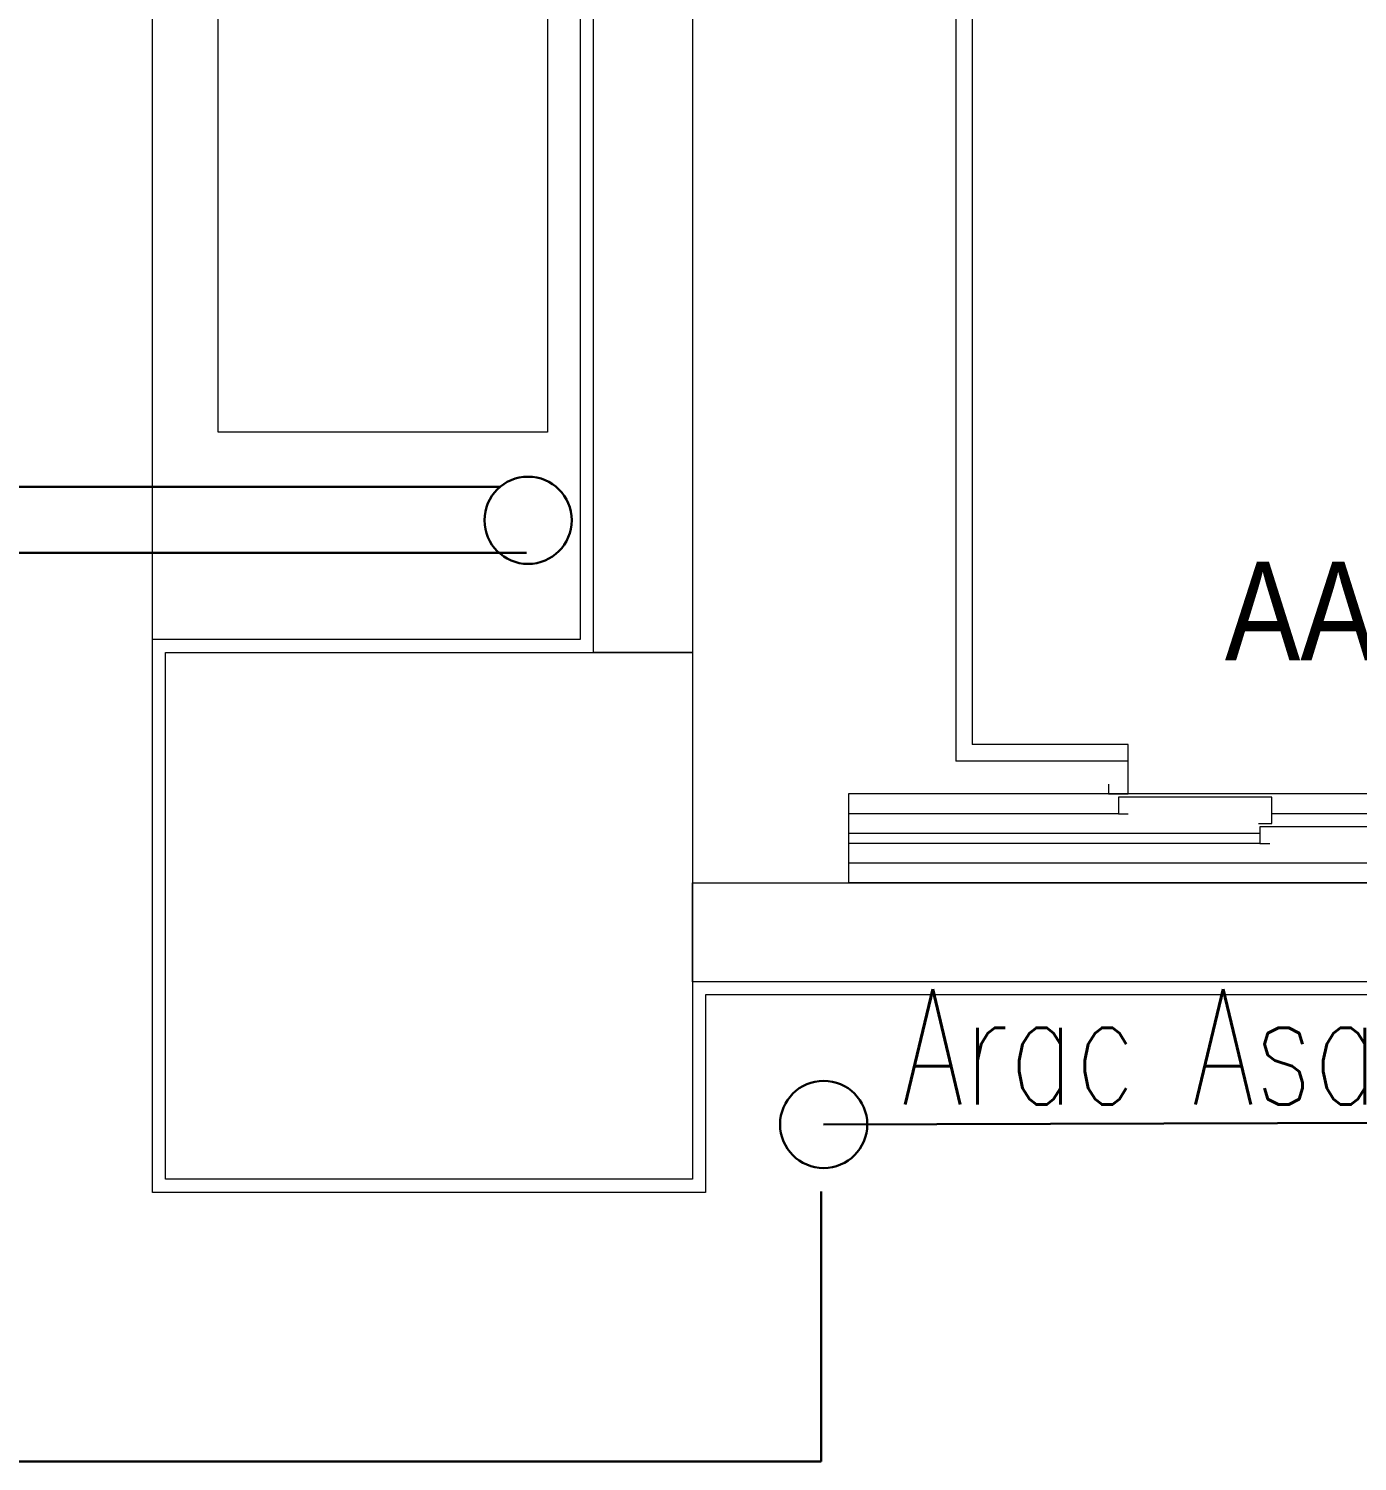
# Model space of a CAD drawing. Extents: x -1073 to 35213, y -1180 to 6950.
# Drawn here: x 3580 to 3781.8, y 3069.7 to 3287.2 of the extents above; entities that cross this region are included whole.
import ezdxf

# ---------------------------------------------------------------- set-up
doc = ezdxf.new("R2010")
doc.units = 0
doc.header["$LTSCALE"] = 25
doc.layers.get('0').update_dxf_attribs({"color": 9, "lineweight": 9})
for name, color, linetype, lineweight in [('00', 9, 'Continuous', 9), ('01', 9, 'Continuous', 9), ('06D', 9, 'Continuous', 9), ('12', 9, 'Continuous', 9), ('14', 9, 'Continuous', 9), ('21', 9, 'Continuous', 9), ('DATA SARI', 30, 'Continuous', 30), ('DATA TAVAN', 160, 'Continuous', 30), ('E-KABLO', 7, 'Continuous', 30)]:
    doc.layers.add(name, color=color, linetype=linetype, lineweight=lineweight)
doc.styles.add('E-YAZI', font='txttw.shx')
doc.styles.add('MuuM_TEXT-STANDART', font='ARIALN.TTF')

# ---------------------------------------------------------------- blocks, each defined once
blk = doc.blocks.new('p-kolon-80x80-vw')
at = {"layer": '01'}
blk.add_lwpolyline([(-40, -40), (-40, 40), (40, 40), (40, -40)], close=True, dxfattribs=at)
blk = doc.blocks.new('asansr-acilmayan')
at = {"layer": '06D'}
for p, q in [((1610, 25258.7), (1610, 24624.2)), ((1612.5, 25256.2), (1612.5, 24626.7)), ((1636.2, 24626.7), (1612.5, 24626.7)), ((1636.2, 24624.2), (1636.2, 24626.7)), ((1636.2, 24624.2), (1610, 24624.2)), ((1593.7, 24619.2), (1593.7, 24605.7)), ((1931.2, 24619.2), (1593.7, 24619.2)), ((1634.7, 24616.2), (1593.7, 24616.2)), ((1873.2, 24616.2), (1658, 24616.2)), ((1656.2, 24613.2), (1593.7, 24613.2)), ((1656.2, 24611.7), (1593.7, 24611.7)), ((1695.35, 24608.7), (1593.7, 24608.7)), ((1931.2, 24605.7), (1593.7, 24605.7))]:
    blk.add_line(p, q, dxfattribs=at)
for points in [[(1633.2, 24620.7), (1633.2, 24619.2), (1636.2, 24619.2), (1636.2, 24624.2)], [(1656, 24614.7), (1658, 24614.7), (1658, 24618.7), (1634.7, 24618.7), (1634.7, 24616.2), (1636.2, 24616.2)], [(1695.7, 24610.2), (1698.2, 24610.2), (1698.2, 24614.2), (1656.2, 24614.2), (1656.2, 24611.7), (1657.7, 24611.7)]]:
    blk.add_lwpolyline(points, dxfattribs=at)
blk = doc.blocks.new('P-PANO')
at = {"layer": '06D'}
blk.add_lwpolyline([(-50, 0), (-50, 200), (0, 200), (0, 0)], close=True, dxfattribs=at)

msp = doc.modelspace()

# ---------------------------------------------------------------- linework, layer by layer
at = {"layer": '00'}
for points in [[(3665.84, 3542.5), (3585.84, 3542.5), (3585.84, 3557.5), (3665.84, 3557.5), (3665.84, 3812.5), (3680.84, 3812.5), (3680.84, 3812.5), (3680.84, 3192.5), (3665.84, 3192.5), (3665.84, 3542.5)], [(4164.04, 3142.5), (3680.84, 3142.5), (3680.84, 3157.5), (4110.77, 3157.5)]]:
    msp.add_lwpolyline(points, dxfattribs=at)
at = {"layer": '12'}
msp.add_lwpolyline([(3598.84, 3194.5), (3598.84, 3540.5)], dxfattribs=at)
at = {"layer": '14'}
for points in [[(3682.84, 3110.5), (3598.84, 3110.5), (3598.84, 3194.5), (3663.84, 3194.5), (3663.84, 3540.5), (3583.84, 3540.5), (3583.84, 3551.77)], [(4164.04, 3157.5), (4166.04, 3157.5), (4166.04, 3140.5), (3682.84, 3140.5), (3682.84, 3140.5), (3682.84, 3110.5)]]:
    msp.add_lwpolyline(points, dxfattribs=at)
at = {"layer": 'DATA SARI'}
for p, q in [((3500.84, 3207.62), (3655.64, 3207.62)), ((3839.09, 3121.18), (3700.78, 3120.83))]:
    msp.add_line(p, q, dxfattribs=at)
at = {"layer": 'DATA TAVAN'}
for p, q in [((2978.68, 3217.62), (3651.63, 3217.62)), ((3700.4, 3069.68), (3700.4, 3110.63)), ((3470.88, 3069.68), (3700.4, 3069.68))]:
    msp.add_line(p, q, dxfattribs=at)
for centre in [(3655.89, 3212.55), (3700.78, 3120.83)]:
    msp.add_circle(centre, 6.62, dxfattribs=at)

# ---------------------------------------------------------------- block references
for name, p in [('asansr-acilmayan', (2110.84, -21448.2)), ('p-kolon-80x80-vw', (3640.84, 3152.5))]:
    msp.add_blockref(name, p)
at = {"layer": '06D'}
msp.add_blockref('P-PANO', (3658.84, 3225.91), dxfattribs=at)

# ---------------------------------------------------------------- texts
at = {"layer": '21', "insert": (3868.15, 3196.48), "char_height": 15, "attachment_point": 5, "style": 'MuuM_TEXT-STANDART'}
msp.add_mtext_dynamic_manual_height_columns('AA-02 (ARAÇ ASANSÖRÜ)', width=388.5584, gutter_width=156.51, heights=[0], dxfattribs=at)
at = {"layer": 'E-KABLO', "color": 3, "linetype": 'Continuous', "style": 'E-YAZI', "width": 0.7}
msp.add_text('Arac Asansoru duvari inis', height=17.5, dxfattribs=at).set_placement((3712.61, 3123.85))

doc.saveas('drawing.dxf')
